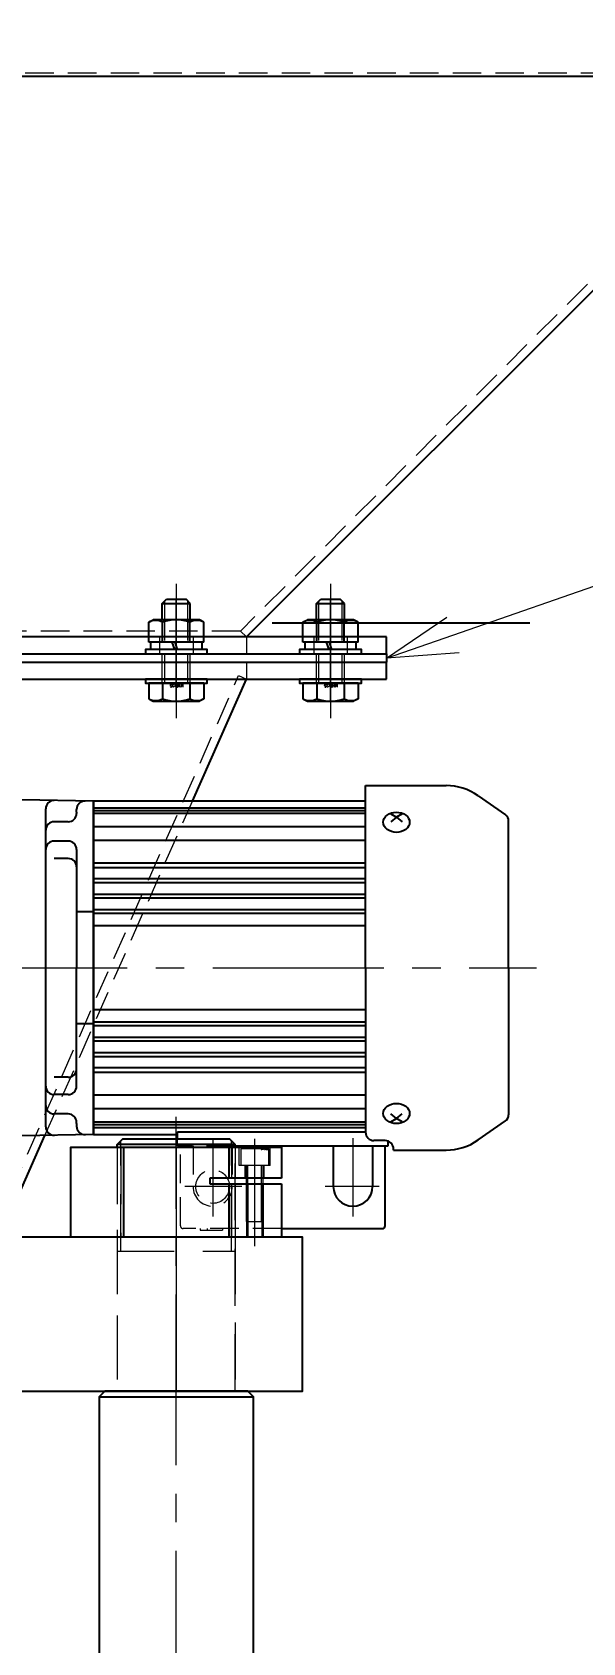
# Model space of a CAD drawing. Header units: millimetres. Extents: x 0 to 49006, y -7876 to 6995.
# Drawn here: x 29359 to 29555, y 2598 to 3172 of the extents above; entities that cross this region are included whole.
import ezdxf
from ezdxf import colors
from ezdxf.entities.mleader import LeaderData, LeaderLine
from ezdxf.enums import TextEntityAlignment as Align
from ezdxf.math import Vec2, Vec3

# ---------------------------------------------------------------- set-up
doc = ezdxf.new("R2010")
doc.units = ezdxf.units.MM
doc.header["$LTSCALE"] = 3.2
for name, pattern in [('CENTER2', [28.575, 19.05, -3.175, 3.175, -3.175]), ('HIDDEN', [9.525, 6.35, -3.175]), ('HIDDEN2', [4.7625, 3.175, -1.5875])]:
    doc.linetypes.add(name, pattern=pattern)
for name, color, linetype, lineweight in [('01_NORMAL', 7, 'Continuous', 25), ('01_外形線', 7, 'Continuous', 25), ('02_細線', 5, 'Continuous', 13), ('03_かくれ線', 6, 'HIDDEN2', 13), ('04_HIDDEN', 2, 'HIDDEN', 13), ('04_中心線', 1, 'CENTER2', 9), ('05_CENTER', 4, 'CENTER2', 13), ('08_DIM', 3, 'Continuous', 13)]:
    doc.layers.add(name, color=color, linetype=linetype, lineweight=lineweight)
doc.layers.add('10_DRAFT', color=8, linetype='Continuous', lineweight=0, plot=False)
doc.styles.add('KSS_TXT_L', font='txt.shx', dxfattribs={"height": 36, "bigfont": 'extfont2.shx'})
doc.styles.get("Standard").update_dxf_attribs({"font": 'txt.shx', "bigfont": 'extfont2.shx'})
doc.styles.add('寸法用', font='simplex.shx', dxfattribs={"width": 0.8, "bigfont": '@extfont2.shx'})

# ---------------------------------------------------------------- blocks, each defined once
blk = doc.blocks.new('A$C59490531_1_1')
at = {"color": 0}
for p, q in [((-18.76, 32), (-18.76, 21)), ((18.76, 32), (18.76, 0)), ((-37.53, 21), (-12, 21)), ((-12, 19), (-37.53, 19)), ((-18.76, 19), (-18.76, 0)), ((-12, 21), (-12, 19))]:
    blk.add_line(p, q, dxfattribs=at)
blk.add_lwpolyline([(-37.53, 19), (-37.53, 0), (37.53, 0), (37.53, 32), (-37.53, 32), (-37.53, 21)], dxfattribs=at)
at = {"layer": '04_HIDDEN'}
for p, q in [((-33.5, 25.5), (-33.5, 32)), ((-22.5, 25.5), (-22.5, 32)), ((-21, 32), (-21, 21)), ((-19.69, 32), (-19.69, 21)), ((19.69, 32), (19.69, 0)), ((21, 32), (21, 0)), ((-33.5, 25.5), (-22.5, 25.5)), ((-31.4, 21), (-31.4, 25.5)), ((-24.6, 21), (-24.6, 25.5)), ((-31, 19), (-31, 0)), ((-30.5, 19), (-30.5, 0)), ((-25.5, 19), (-25.5, 0)), ((-25, 19), (-25, 0)), ((-21, 19), (-21, 0)), ((-19.69, 19), (-19.69, 0))]:
    blk.add_line(p, q, dxfattribs=at)
at = {"layer": '05_CENTER'}
blk.add_line((-28, -3.27), (-28, 35.04), dxfattribs=at)
at = {"layer": '10_DRAFT'}
blk.add_line((0, 32), (0, 0), dxfattribs=at)
blk = doc.blocks.new('A$C7E8A2BA9_1_1')
at = {"color": 0}
for p, q in [((5, 6), (-5, 6)), ((-5, 6), (-5, 0)), ((5, 0), (5, 6)), ((5, 0), (-5, 0))]:
    blk.add_line(p, q, dxfattribs=at)
at = {"color": 0, "linetype": 'CENTER2'}
blk.add_line((0, -21.5), (0, 7.5), dxfattribs=at)
at = {"color": 0, "linetype": 'HIDDEN'}
for p, q in [((-3, -20), (-3, 0)), ((-2.46, -20), (-2.46, 0)), ((2.46, -20), (2.46, 0)), ((3, -20), (3, 0)), ((-3, -20), (3, -20))]:
    blk.add_line(p, q, dxfattribs=at)
at = {"layer": '10_DRAFT', "style": 'KSS_TXT_L'}
blk.add_text('CS-M6x20L', height=0.3, dxfattribs=at).set_placement((2.24, 5.66))
blk = doc.blocks.new('A$C64ED66EC_1_1')
blk.add_blockref('A$C59490531_1_1', (0, 0))
at = {"layer": '04_HIDDEN', "xscale": -1}
blk.add_blockref('A$C7E8A2BA9_1_1', (-28, 25.5), dxfattribs=at)
blk = doc.blocks.new('A$C1A7E2619_1_1')
blk.add_lwpolyline([(-220, -55), (220, -55), (220, 0), (-220, 0)], close=True)
at = {"color": 0}
for radius in [6, 5, 4]:
    blk.add_circle((0, -27.5), radius, dxfattribs=at)
at = {"layer": '04_HIDDEN', "color": 9}
for p, q in [((-196, 0), (-196, -55)), ((-154, 0), (-154, -55)), ((154, 0), (154, -55)), ((196, 0), (196, -55))]:
    blk.add_line(p, q, dxfattribs=at)
at = {"layer": '04_HIDDEN'}
for p, q in [((-68, 0), (-65, -3)), ((-65, -52), (-65, -3)), ((65, -3), (-65, -3)), ((-63.5, -52), (-63.5, -3)), ((63.5, -52), (63.5, -3)), ((68, 0), (65, -3)), ((65, -52), (65, -3)), ((-87.5, -27.69), (-91.5, -30)), ((-83.5, -30), (-87.5, -27.69)), ((87.5, -27.69), (83.5, -30)), ((91.5, -30), (87.5, -27.69)), ((-91.5, -55), (-91.5, -30)), ((-91.5, -30), (-83.5, -30)), ((-83.5, -55), (-83.5, -30)), ((83.5, -55), (83.5, -30)), ((83.5, -30), (91.5, -30)), ((91.5, -55), (91.5, -30)), ((-92.5, -55), (-92.5, -35)), ((-92.5, -35), (-82.5, -35)), ((-82.5, -55), (-82.5, -35)), ((82.5, -55), (82.5, -35)), ((82.5, -35), (92.5, -35)), ((92.5, -55), (92.5, -35)), ((-68, -55), (-65, -52)), ((65, -52), (-65, -52)), ((68, -55), (65, -52))]:
    blk.add_line(p, q, dxfattribs=at)
at = {"layer": '05_CENTER', "color": 9}
for p, q in [((-175, 6.45), (-175, -61.45)), ((175, 6.45), (175, -61.45))]:
    blk.add_line(p, q, dxfattribs=at)
at = {"layer": '05_CENTER'}
for p, q in [((0, -37.41), (0, -17.59)), ((-87.5, -58.39), (-87.5, -24.9)), ((9.91, -27.5), (-9.91, -27.5)), ((87.5, -58.39), (87.5, -24.9))]:
    blk.add_line(p, q, dxfattribs=at)
at = {"layer": '10_DRAFT'}
blk.add_line((0, 0), (0, -55), dxfattribs=at)
blk = doc.blocks.new('A$C06BC4911_1_1')
at = {"color": 0}
blk.add_line((-27.5, -2), (27.5, -2), dxfattribs=at)
blk.add_lwpolyline([(25.5, 0), (-25.5, 0), (-27.5, -2), (-27.5, -658), (-25.5, -660), (25.5, -660), (27.5, -658), (27.5, -2)], close=True, dxfattribs=at)
at = {"layer": '01_NORMAL'}
for p, q in [((-19, 90), (-21, 88)), ((21, 88), (19, 90))]:
    blk.add_line(p, q, dxfattribs=at)
at = {"layer": '04_HIDDEN'}
for p, q in [((-19, 90), (-21, 88)), ((-21, 88), (-21, 0)), ((-21, 88), (21, 88)), ((-19.69, 50), (-19.69, 89.31)), ((19, 90), (-19, 90)), ((21, 88), (19, 90)), ((19.69, 50), (19.69, 89.31)), ((21, 0), (21, 88)), ((-21, 50), (21, 50))]:
    blk.add_line(p, q, dxfattribs=at)
at = {"layer": '05_CENTER'}
blk.add_line((0, -757.92), (0, 97.92), dxfattribs=at)
blk = doc.blocks.new('A$C71905DCD_1_1')
for name, p in [('A$C06BC4911_1_1', (-100, 715)), ('A$C1A7E2619_1_1', (-275, 770))]:
    blk.add_blockref(name, p)
at = {"xscale": -1}
blk.add_blockref('A$C64ED66EC_1_1', (-100, 770), dxfattribs=at)
blk = doc.blocks.new('A$C5A567FE3_1_1')
blk.add_blockref('A$C71905DCD_1_1', (0, 0))
blk = doc.blocks.new('AM_BALLOON1')
at = {"transparency": 16777216}
blk.add_circle((0, 0), 5, dxfattribs=at)
blk.add_attdef('B_NUMBER', text='', height=3, dxfattribs=at).set_placement((0, 0), align=Align.MIDDLE_CENTER)
blk = doc.blocks.new('_OPEN')
at = {"color": 0, "linetype": 'ByBlock'}
for p, q in [((-1, 0.167), (0, 0)), ((0, 0), (-1, -0.167)), ((0, 0), (-1, 0))]:
    blk.add_line(p, q, dxfattribs=at)
blk = doc.blocks.new('_Open30')
at = {"color": 0, "linetype": 'ByBlock', "lineweight": -2}
for p, q in [((-1, 0.268), (0, 0)), ((0, 0), (-1, -0.268)), ((0, 0), (-1, 0))]:
    blk.add_line(p, q, dxfattribs=at)

msp = doc.modelspace()

# ---------------------------------------------------------------- linework, layer by layer
for p, q in [((29300.916, 3156.453), (29635.416, 3156.453)), ((29635.416, 3156.453), (29435.416, 2956.453)), ((29444.58, 2961.453), (29536.426, 2961.453)), ((29485.416, 2956.453), (29300.916, 2956.453)), ((29300.916, 2950.453), (29485.416, 2950.453)), ((29300.916, 2950.453), (29485.416, 2950.453)), ((29300.916, 2947.453), (29485.416, 2947.453)), ((29300.916, 2947.453), (29485.416, 2947.453)), ((29485.416, 2950.453), (29485.416, 2947.453)), ((29300.916, 2941.453), (29485.416, 2941.453)), ((29416.237, 2897.953), (29435.416, 2941.453)), ((29441.453, 2941.453), (29441.453, 2941.453)), ((29477.916, 2903.453), (29506.61, 2903.453)), ((29477.916, 2838.453), (29477.916, 2903.453)), ((29380.916, 2897.935), (29355.363, 2898.39)), ((29363.916, 2781.714), (29363.916, 2895.192)), ((29380.916, 2838.453), (29380.916, 2897.953)), ((29410.916, 2897.953), (29380.916, 2897.953)), ((29477.916, 2897.953), (29380.916, 2897.953)), ((29380.916, 2897.953), (29380.916, 2838.453)), ((29477.916, 2895.453), (29380.916, 2895.453)), ((29518.082, 2899.836), (29527.807, 2893.026)), ((29371.916, 2890.549), (29366.916, 2890.549)), ((29374.916, 2893.953), (29374.916, 2894.953)), ((29374.916, 2893.953), (29374.916, 2893.549)), ((29477.916, 2894.453), (29380.916, 2894.453)), ((29477.916, 2893.453), (29380.916, 2893.453)), ((29486.916, 2893.369), (29488.916, 2892.193)), ((29488.916, 2892.193), (29486.916, 2890.54)), ((29490.916, 2893.369), (29488.916, 2892.193)), ((29488.916, 2892.193), (29490.916, 2890.54)), ((29528.916, 2838.453), (29528.916, 2890.896)), ((29371.916, 2883.637), (29366.916, 2883.637)), ((29477.916, 2888.768), (29380.916, 2888.768)), ((29477.916, 2883.818), (29380.916, 2883.818)), ((29374.916, 2880.637), (29374.916, 2838.453)), ((29371.916, 2877.454), (29366.916, 2877.454)), ((29477.916, 2875.772), (29380.916, 2875.772)), ((29477.916, 2874.167), (29380.916, 2874.167)), ((29477.916, 2870.203), (29380.916, 2870.203)), ((29477.916, 2868.735), (29380.916, 2868.735)), ((29477.916, 2864.645), (29380.916, 2864.645)), ((29477.916, 2863.283), (29380.916, 2863.283)), ((29380.916, 2858.453), (29374.916, 2858.453)), ((29477.916, 2859.092), (29380.916, 2859.092)), ((29477.916, 2857.826), (29380.916, 2857.826)), ((29477.916, 2853.453), (29380.916, 2853.453)), ((29374.916, 2796.268), (29374.916, 2838.453)), ((29380.916, 2838.453), (29380.916, 2778.953)), ((29380.916, 2778.953), (29380.916, 2838.453)), ((29477.916, 2838.453), (29477.916, 2779.833)), ((29528.916, 2838.453), (29528.916, 2786.009)), ((29477.916, 2823.453), (29380.916, 2823.453)), ((29380.916, 2818.453), (29374.916, 2818.453)), ((29477.916, 2819.079), (29380.916, 2819.079)), ((29477.916, 2817.813), (29380.916, 2817.813)), ((29477.916, 2813.623), (29380.916, 2813.623)), ((29477.916, 2812.261), (29380.916, 2812.261)), ((29477.916, 2808.17), (29380.916, 2808.17)), ((29477.916, 2806.702), (29380.916, 2806.702)), ((29371.916, 2799.451), (29366.916, 2799.451)), ((29477.916, 2802.738), (29380.916, 2802.738)), ((29477.916, 2801.134), (29380.916, 2801.134)), ((29371.916, 2793.268), (29366.916, 2793.268)), ((29477.916, 2793.087), (29380.916, 2793.087)), ((29371.916, 2786.356), (29366.916, 2786.356)), ((29477.916, 2788.137), (29380.916, 2788.137)), ((29488.916, 2784.713), (29486.916, 2786.365)), ((29488.916, 2784.713), (29490.916, 2786.365)), ((29374.916, 2782.953), (29374.916, 2783.356)), ((29374.916, 2782.953), (29374.916, 2783.356)), ((29374.916, 2782.953), (29374.916, 2781.953)), ((29477.916, 2783.453), (29380.916, 2783.453)), ((29477.916, 2782.453), (29380.916, 2782.453)), ((29477.916, 2781.453), (29380.916, 2781.453)), ((29486.916, 2783.537), (29488.916, 2784.713)), ((29490.916, 2783.537), (29488.916, 2784.713)), ((29518.082, 2777.07), (29527.807, 2783.88)), ((29380.916, 2778.97), (29355.363, 2778.515)), ((29410.916, 2778.953), (29380.916, 2778.953)), ((29389.416, 2775.453), (29391.416, 2777.453)), ((29389.416, 2774.453), (29389.416, 2775.453)), ((29431.416, 2775.453), (29389.416, 2775.453)), ((29391.416, 2777.453), (29429.416, 2777.453)), ((29410.916, 2777.453), (29410.916, 2779.953)), ((29410.916, 2779.953), (29477.916, 2779.953)), ((29429.416, 2777.453), (29431.416, 2775.453)), ((29431.416, 2774.453), (29431.416, 2775.453)), ((29431.416, 2774.953), (29485.916, 2774.953)), ((29466.416, 2774.953), (29466.416, 2760.453)), ((29480.416, 2774.953), (29480.416, 2760.453)), ((29484.916, 2776.833), (29480.916, 2776.833)), ((29484.916, 2746.453), (29484.916, 2774.953)), ((29485.916, 2774.953), (29485.916, 2776.662)), ((29487.916, 2773.453), (29487.916, 2773.833)), ((29487.916, 2773.453), (29506.61, 2773.453)), ((29447.944, 2745.453), (29483.916, 2745.453))]:
    msp.add_line(p, q)
at = {"color": 0}
for p, q in [((29485.416, 2941.453), (29485.416, 2947.453)), ((29347.678, 2742.453), (29363.618, 2778.607))]:
    msp.add_line(p, q, dxfattribs=at)
for points in [[(29484.216, 2890.376), (29484.306, 2891.079), (29484.574, 2891.755), (29485.008, 2892.378), (29485.593, 2892.924), (29486.305, 2893.372), (29487.117, 2893.705), (29487.999, 2893.91), (29488.916, 2893.979), (29489.833, 2893.91), (29490.715, 2893.705), (29491.527, 2893.372), (29492.239, 2892.924), (29492.824, 2892.378), (29493.258, 2891.755), (29493.526, 2891.079), (29493.616, 2890.376), (29493.526, 2889.673), (29493.258, 2888.997), (29492.824, 2888.374), (29492.239, 2887.828), (29491.527, 2887.38), (29490.715, 2887.047), (29489.833, 2886.842), (29488.916, 2886.773), (29487.999, 2886.842), (29487.117, 2887.047), (29486.305, 2887.38), (29485.593, 2887.828), (29485.008, 2888.374), (29484.574, 2888.997), (29484.306, 2889.673)], [(29484.216, 2786.529), (29484.306, 2787.232), (29484.574, 2787.908), (29485.008, 2788.531), (29485.593, 2789.077), (29486.305, 2789.525), (29487.117, 2789.858), (29487.999, 2790.063), (29488.916, 2790.132), (29489.833, 2790.063), (29490.715, 2789.858), (29491.527, 2789.525), (29492.239, 2789.077), (29492.824, 2788.531), (29493.258, 2787.908), (29493.526, 2787.232), (29493.616, 2786.529), (29493.526, 2785.826), (29493.258, 2785.15), (29492.824, 2784.527), (29492.239, 2783.981), (29491.527, 2783.533), (29490.715, 2783.2), (29489.833, 2782.995), (29488.916, 2782.926), (29487.999, 2782.995), (29487.117, 2783.2), (29486.305, 2783.533), (29485.593, 2783.981), (29485.008, 2784.527), (29484.574, 2785.15), (29484.306, 2785.826)]]:
    msp.add_lwpolyline(points, close=True)
for centre, radius, start, end in [((29506.61, 2883.453), 20, 55, 90), ((29366.916, 2895.192), 3, 89.018827, 180), ((29377.916, 2894.953), 3, 90, 180), ((29366.916, 2887.549), 3, 90, 180), ((29371.916, 2893.549), 3, 270, 0), ((29526.316, 2890.896), 2.6, 0, 55), ((29366.916, 2880.637), 3, 90, 180), ((29371.916, 2880.637), 3, 0, 90), ((29371.916, 2874.454), 3, 0, 90), ((29371.916, 2802.451), 3, 270, 0), ((29366.916, 2796.268), 3, 180, 270), ((29371.916, 2796.268), 3, 270, 0), ((29366.916, 2789.356), 3, 180, 270), ((29371.916, 2783.356), 3, 0, 90), ((29526.316, 2786.009), 2.6, 305, 0), ((29366.916, 2781.714), 3, 180, 270.981173), ((29377.916, 2781.953), 3, 180, 270), ((29480.916, 2779.833), 3, 180, 270), ((29484.916, 2773.833), 3, 0, 90), ((29506.61, 2793.453), 20, 270, 305), ((29473.416, 2760.453), 7, 180, 0), ((29483.916, 2746.453), 1, 270, 0)]:
    msp.add_arc(centre, radius, start, end)
at = {"layer": '01_外形線'}
msp.add_line((29485.416, 2950.453), (29485.416, 2956.453), dxfattribs=at)
for points in [[(29405.416, 2968.453), (29406.916, 2969.953)], [(29406.916, 2969.953), (29413.916, 2969.953)], [(29415.416, 2968.453), (29413.916, 2969.953)], [(29460.416, 2968.453), (29461.916, 2969.953)], [(29461.916, 2969.953), (29468.916, 2969.953)], [(29470.416, 2968.453), (29468.916, 2969.953)], [(29405.416, 2968.453), (29415.416, 2968.453)], [(29405.416, 2962.603), (29405.416, 2968.453)], [(29415.416, 2962.603), (29415.416, 2968.453)], [(29460.416, 2968.453), (29470.416, 2968.453)], [(29460.416, 2962.603), (29460.416, 2968.453)], [(29470.416, 2962.603), (29470.416, 2968.453)], [(29400.601, 2961.699), (29402.166, 2962.603)], [(29400.601, 2954.603), (29400.601, 2961.699)], [(29418.666, 2962.603), (29402.166, 2962.603)], [(29405.508, 2954.603), (29405.508, 2961.699)], [(29415.323, 2954.603), (29415.323, 2961.699)], [(29420.231, 2961.699), (29418.666, 2962.603)], [(29420.231, 2954.603), (29420.231, 2961.699)], [(29455.601, 2961.699), (29457.166, 2962.603)], [(29455.601, 2954.603), (29455.601, 2961.699)], [(29473.666, 2962.603), (29457.166, 2962.603)], [(29460.508, 2954.603), (29460.508, 2961.699)], [(29470.323, 2954.603), (29470.323, 2961.699)], [(29475.231, 2961.699), (29473.666, 2962.603)], [(29475.231, 2954.603), (29475.231, 2961.699)], [(29420.231, 2954.603), (29400.601, 2954.603)], [(29409.006, 2954.603), (29401.216, 2954.603)], [(29401.216, 2954.603), (29401.216, 2951.953)], [(29409.916, 2951.953), (29409.006, 2954.603)], [(29419.616, 2954.603), (29410.006, 2954.603)], [(29410.916, 2951.953), (29410.006, 2954.603)], [(29419.616, 2951.953), (29419.616, 2954.603)], [(29475.231, 2954.603), (29455.601, 2954.603)], [(29464.006, 2954.603), (29456.216, 2954.603)], [(29456.216, 2954.603), (29456.216, 2951.953)], [(29464.916, 2951.953), (29464.006, 2954.603)], [(29474.616, 2954.603), (29465.006, 2954.603)], [(29465.916, 2951.953), (29465.006, 2954.603)], [(29474.616, 2951.953), (29474.616, 2954.603)], [(29409.916, 2951.953), (29401.216, 2951.953)], [(29419.616, 2951.953), (29410.916, 2951.953)], [(29464.916, 2951.953), (29456.216, 2951.953)], [(29474.616, 2951.953), (29465.916, 2951.953)], [(29400.601, 2939.953), (29400.601, 2934.456)], [(29420.231, 2939.953), (29400.601, 2939.953)], [(29405.508, 2939.953), (29405.508, 2934.456)], [(29415.323, 2939.953), (29415.323, 2934.456)], [(29420.231, 2939.953), (29420.231, 2934.456)], [(29455.601, 2939.953), (29455.601, 2934.456)], [(29475.231, 2939.953), (29455.601, 2939.953)], [(29460.508, 2939.953), (29460.508, 2934.456)], [(29470.323, 2939.953), (29470.323, 2934.456)], [(29475.231, 2939.953), (29475.231, 2934.456)], [(29400.601, 2934.456), (29402.166, 2933.553)], [(29402.166, 2933.553), (29418.666, 2933.553)], [(29420.231, 2934.456), (29418.666, 2933.553)], [(29455.601, 2934.456), (29457.166, 2933.553)], [(29457.166, 2933.553), (29473.666, 2933.553)], [(29475.231, 2934.456), (29473.666, 2933.553)]]:
    msp.add_lwpolyline(points, dxfattribs=at)
for points in [[(29405.508, 2961.699, 0.2679491), (29400.601, 2961.699)], [(29415.323, 2961.699, 0.1841118), (29405.508, 2961.699)], [(29420.231, 2961.699, 0.2679491), (29415.323, 2961.699)], [(29460.508, 2961.699, 0.2679491), (29455.601, 2961.699)], [(29470.323, 2961.699, 0.1841118), (29460.508, 2961.699)], [(29475.231, 2961.699, 0.2679491), (29470.323, 2961.699)], [(29400.601, 2934.456, 0.2679491), (29405.508, 2934.456)], [(29405.508, 2934.456, 0.1841118), (29415.323, 2934.456)], [(29415.323, 2934.456, 0.2679491), (29420.231, 2934.456)], [(29455.601, 2934.456, 0.2679491), (29460.508, 2934.456)], [(29460.508, 2934.456, 0.1841118), (29470.323, 2934.456)], [(29470.323, 2934.456, 0.2679491), (29475.231, 2934.456)]]:
    msp.add_lwpolyline(points, format="xyb", dxfattribs=at)
for points in [[(29399.416, 2950.453), (29421.416, 2950.453), (29421.416, 2951.953), (29399.416, 2951.953)], [(29454.416, 2950.453), (29476.416, 2950.453), (29476.416, 2951.953), (29454.416, 2951.953)], [(29421.416, 2941.453), (29399.416, 2941.453), (29399.416, 2939.953), (29421.416, 2939.953)], [(29476.416, 2941.453), (29454.416, 2941.453), (29454.416, 2939.953), (29476.416, 2939.953)]]:
    msp.add_lwpolyline(points, close=True, dxfattribs=at)
at = {"layer": '02_細線'}
for points in [[(29406.316, 2962.603), (29406.316, 2969.353)], [(29414.516, 2962.603), (29414.516, 2969.353)], [(29461.316, 2962.603), (29461.316, 2969.353)], [(29469.516, 2962.603), (29469.516, 2969.353)]]:
    msp.add_lwpolyline(points, dxfattribs=at)
at = {"layer": '03_かくれ線'}
for p, q in [((28838.416, 3157.695), (29632.416, 3157.695)), ((29632.416, 3157.695), (29433.294, 2958.574)), ((29433.294, 2958.574), (29037.537, 2958.574)), ((29435.416, 2956.453), (29433.294, 2958.574)), ((29404.416, 2956.453), (29404.416, 2950.453)), ((29416.416, 2956.453), (29416.416, 2950.453)), ((29435.416, 2956.453), (29435.416, 2950.453)), ((29459.416, 2956.453), (29459.416, 2950.453)), ((29471.416, 2956.453), (29471.416, 2950.453)), ((29435.416, 2947.453), (29435.416, 2941.453)), ((29363.618, 2778.607), (29416.237, 2897.953)), ((29410.916, 2774.953), (29410.916, 2777.453)), ((29431.416, 2774.953), (29410.916, 2774.953)), ((29411.916, 2746.453), (29411.916, 2774.953)), ((29416.416, 2774.953), (29416.416, 2760.453)), ((29430.416, 2774.953), (29430.416, 2760.453)), ((29447.944, 2745.453), (29412.916, 2745.453)), ((29418.916, 2745.453), (29418.916, 2744.953)), ((29418.916, 2744.953), (29426.916, 2744.953)), ((29421.416, 2745.453), (29421.416, 2744.953)), ((29426.916, 2745.453), (29426.916, 2744.953))]:
    msp.add_line(p, q, dxfattribs=at)
for points in [[(29405.416, 2939.953), (29405.416, 2962.603)], [(29406.316, 2939.953), (29406.316, 2962.603)], [(29414.516, 2939.953), (29414.516, 2962.603)], [(29415.416, 2939.953), (29415.416, 2962.603)], [(29460.416, 2939.953), (29460.416, 2962.603)], [(29461.316, 2939.953), (29461.316, 2962.603)], [(29469.516, 2939.953), (29469.516, 2962.603)], [(29470.416, 2939.953), (29470.416, 2962.603)], [(29292.566, 2617.453), (29289.821, 2618.663), (29432.671, 2942.663), (29435.416, 2941.453)]]:
    msp.add_lwpolyline(points, dxfattribs=at)
msp.add_circle((29423.416, 2760.453), 6, dxfattribs=at)
for centre, radius, end in [((29423.416, 2760.453), 7, 0), ((29412.916, 2746.453), 1, 270)]:
    msp.add_arc(centre, radius, 180, end, dxfattribs=at)
at = {"layer": '04_中心線'}
for p, q in [((29410.416, 2975.453), (29410.416, 2927.453)), ((29465.416, 2975.453), (29465.416, 2927.453)), ((29410.416, 2954.42), (29410.416, 2934.299)), ((29465.416, 2954.42), (29465.416, 2934.299)), ((29331.976, 2838.453), (29538.845, 2838.453)), ((29423.416, 2777.737), (29423.416, 2749.757)), ((29473.416, 2777.737), (29473.416, 2749.757)), ((29433.826, 2760.453), (29413.452, 2760.453)), ((29482.724, 2760.453), (29463.535, 2760.453))]:
    msp.add_line(p, q, dxfattribs=at)
for points in [[(29410.416, 2933.553), (29410.416, 2969.953)], [(29465.416, 2933.553), (29465.416, 2969.953)], [(29410.416, 2962.603), (29410.416, 2954.603)], [(29465.416, 2962.603), (29465.416, 2954.603)], [(29410.416, 2954.603), (29410.416, 2951.953)], [(29465.416, 2954.603), (29465.416, 2951.953)], [(29410.416, 2951.953), (29410.416, 2950.453)], [(29465.416, 2951.953), (29465.416, 2950.453)]]:
    msp.add_lwpolyline(points, dxfattribs=at)

# ---------------------------------------------------------------- block references
msp.add_blockref('A$C5A567FE3_1_1', (29510.416, 1972.453))

# ---------------------------------------------------------------- texts
at = {"layer": '03_かくれ線', "style": '寸法用', "width": 0.8}
for p in [(29413.008, 2939.59), (29468.008, 2939.59)]:
    msp.add_text('M10×25', height=1, rotation=180, dxfattribs=at).set_placement(p)

# ---------------------------------------------------------------- leaders
at = {"layer": '08_DIM'}
ml = msp.add_multileader_block('Standard', dxfattribs=at)
ml.set_content('AM_BALLOON1', color=256, scale=10)
ml.set_attribute('B_NUMBER', 'H', width=0)
ml.set_leader_properties(color=256, linetype='ByLayer', lineweight=-1)
ml.set_arrow_properties(name='OPEN')
ml.build(insert=Vec2(0, 0))
ml.multileader.update_dxf_attribs({"leader_type": 0, "has_dogleg": 0, "text_right_attachment_type": 6, "dogleg_length": 0, "arrow_head_size": 20, "scale": 10, "block_connection_type": 1})
ctx = ml.context
ctx.base_point, ctx.scale, ctx.char_height, ctx.arrow_head_size, ctx.landing_gap_size, ctx.plane_origin = Vec3(34758.24, 4676.115), 10, 40, 20, 20, Vec3(34837.832, 4676.156)
ctx.right_attachment, ctx.attachment_type = 6, 1
notes = []
notes.append((ctx, [(0, (0, 0, 0), (0, 0), (1, 0), 1, [])]))
ctx.block.insert = Vec3(34758.24, 4676.115)
ml = msp.add_multileader_block('Standard', dxfattribs=at)
ml.set_content('AM_BALLOON1', color=256, scale=10)
ml.set_attribute('B_NUMBER', 'G', width=0)
ml.set_leader_properties(color=256, linetype='ByLayer', lineweight=-1)
ml.set_arrow_properties(name='OPEN')
ml.build(insert=Vec2(0, 0))
ml.multileader.update_dxf_attribs({"leader_type": 0, "has_dogleg": 0, "text_right_attachment_type": 6, "dogleg_length": 0, "arrow_head_size": 20, "scale": 10, "block_connection_type": 1})
ctx = ml.context
ctx.base_point, ctx.scale, ctx.char_height, ctx.arrow_head_size, ctx.landing_gap_size, ctx.plane_origin = Vec3(34758.24, 4537.505), 10, 40, 20, 20, Vec3(34837.832, 4537.546)
ctx.right_attachment, ctx.attachment_type = 6, 1
notes.append((ctx, [(0, (0, 0, 0), (0, 0), (1, 0), 1, [])]))
ctx.block.insert = Vec3(34758.24, 4537.505)
ml = msp.add_multileader_block('Standard', dxfattribs=at)
ml.set_content('AM_BALLOON1', color=256, scale=10)
ml.set_attribute('B_NUMBER', 'F', width=0)
ml.set_leader_properties(color=256, linetype='ByLayer', lineweight=-1)
ml.set_arrow_properties(name='OPEN')
ml.build(insert=Vec2(0, 0))
ml.multileader.update_dxf_attribs({"leader_type": 0, "has_dogleg": 0, "text_right_attachment_type": 6, "dogleg_length": 0, "arrow_head_size": 20, "scale": 10, "block_connection_type": 1})
ctx = ml.context
ctx.base_point, ctx.scale, ctx.char_height, ctx.arrow_head_size, ctx.landing_gap_size, ctx.plane_origin = Vec3(34758.24, 4398.895), 10, 40, 20, 20, Vec3(34837.832, 4398.936)
ctx.right_attachment, ctx.attachment_type = 6, 1
notes.append((ctx, [(0, (0, 0, 0), (0, 0), (1, 0), 1, [])]))
ctx.block.insert = Vec3(34758.24, 4398.895)
ml = msp.add_multileader_block('Standard', dxfattribs=at)
ml.set_content('AM_BALLOON1', color=256, scale=10)
ml.set_attribute('B_NUMBER', 'E', width=0)
ml.set_leader_properties(color=256, linetype='ByLayer', lineweight=-1)
ml.set_arrow_properties(name='OPEN')
ml.build(insert=Vec2(0, 0))
ml.multileader.update_dxf_attribs({"leader_type": 0, "has_dogleg": 0, "text_right_attachment_type": 6, "dogleg_length": 0, "arrow_head_size": 20, "scale": 10, "block_connection_type": 1})
ctx = ml.context
ctx.base_point, ctx.scale, ctx.char_height, ctx.arrow_head_size, ctx.landing_gap_size, ctx.plane_origin = Vec3(34758.24, 4260.285), 10, 40, 20, 20, Vec3(34837.832, 4260.325)
ctx.right_attachment, ctx.attachment_type = 6, 1
notes.append((ctx, [(0, (0, 0, 0), (0, 0), (1, 0), 1, [])]))
ctx.block.insert = Vec3(34758.24, 4260.285)
ml = msp.add_multileader_block('Standard', dxfattribs=at)
ml.set_content('AM_BALLOON1', color=256, scale=10)
ml.set_attribute('B_NUMBER', 'T', width=0)
ml.set_leader_properties(color=256, linetype='ByLayer', lineweight=-1)
ml.set_arrow_properties(name='OPEN')
ml.build(insert=Vec2(0, 0))
ml.multileader.update_dxf_attribs({"leader_type": 0, "has_dogleg": 0, "text_right_attachment_type": 6, "dogleg_length": 0, "arrow_head_size": 20, "scale": 10, "block_connection_type": 1})
ctx = ml.context
ctx.base_point, ctx.scale, ctx.char_height, ctx.arrow_head_size, ctx.landing_gap_size, ctx.plane_origin = Vec3(34888.38, 3645.663), 10, 40, 20, 20, Vec3(34967.973, 3645.704)
ctx.right_attachment, ctx.attachment_type = 6, 1
notes.append((ctx, [(0, (0, 0, 0), (0, 0), (1, 0), 1, [])]))
ctx.block.insert = Vec3(34888.38, 3645.663)
ml = msp.add_multileader_block('Standard', dxfattribs=at)
ml.set_content('AM_BALLOON1', color=256, scale=10)
ml.set_attribute('B_NUMBER', '16', width=0)
ml.set_leader_properties(color=256, linetype='ByLayer', lineweight=-1)
ml.set_arrow_properties(name='OPEN30')
ml.build(insert=Vec2(0, 0))
ml.multileader.update_dxf_attribs({"has_dogleg": 0, "text_right_attachment_type": 6, "dogleg_length": 0, "arrow_head_size": 25, "scale": 10, "block_connection_type": 1})
ctx = ml.context
ctx.base_point, ctx.scale, ctx.char_height, ctx.arrow_head_size, ctx.landing_gap_size, ctx.plane_origin = Vec3(29910.706, 3096.662), 10, 40, 25, 20, Vec3(29543.882, 2948.953)
ctx.right_attachment, ctx.attachment_type = 6, 1
notes.append((ctx, [(1, (1, 1, 0), (29910.706, 3096.662), (1, 0), 0, [(0, [(29485.416, 2948.953)], 0, [])])]))
ctx.block.insert = Vec3(29910.706, 3096.662)
for ctx, leaders in notes:
    for number, flags, end, landing, length, lines in leaders:
        leader = LeaderData()
        leader.index, (leader.has_last_leader_line, leader.has_dogleg_vector, leader.attachment_direction) = number, flags
        leader.last_leader_point, leader.dogleg_vector, leader.dogleg_length = Vec3(end), Vec3(landing), length
        for number, points, colour, breaks in lines:
            line = LeaderLine()
            line.index, line.vertices, line.color, line.breaks = number, Vec3.list(points), colors.encode_raw_color(colour), breaks
            leader.lines.append(line)
        ctx.leaders.append(leader)

doc.saveas('drawing.dxf')
